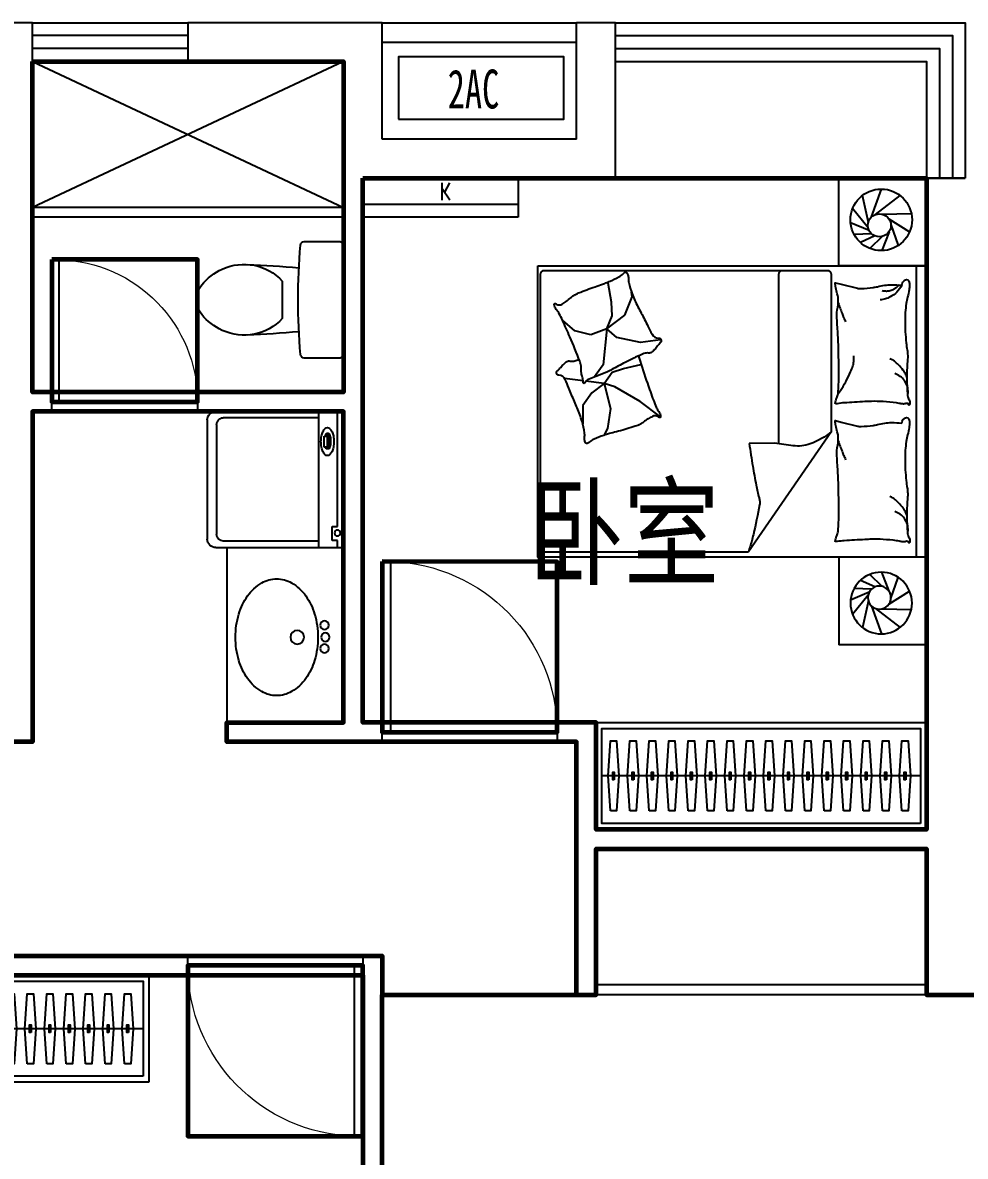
# Model space of a CAD drawing. Extents: x 952153 to 990953, y -827433 to -803533.
# Drawn here: x 957103 to 961953, y -809364 to -803533 of the extents above; entities that cross this region are included whole.
import ezdxf

# ---------------------------------------------------------------- set-up
doc = ezdxf.new("R2010")
doc.units = 0
doc.header["$LTSCALE"] = 1000
doc.header["$MEASUREMENT"] = 0
doc.linetypes.add('HIDDEN', pattern=[7.5, 5, -2.5])
doc.layers.get('0').update_dxf_attribs({"linetype": 'CONTINUOUS'})
for name, color, linetype in [('BATH', 8, 'CONTINUOUS'), ('Elec(电器)', 33, 'CONTINUOUS'), ('Furniture(家具)', 8, 'CONTINUOUS'), ('Lvtry(厨卫)', 136, 'CONTINUOUS'), ('WALL', 2, 'CONTINUOUS'), ('WINDOW', 4, 'CONTINUOUS'), ('家具', 8, 'CONTINUOUS')]:
    doc.layers.add(name, color=color, linetype=linetype)
for name, color, linetype, lineweight in [('GT_卧室', 1, 'CONTINUOUS', 60), ('GT_卫生间', 5, 'CONTINUOUS', 60), ('GT_客厅', 2, 'CONTINUOUS', 60), ('GT_过道', 30, 'CONTINUOUS', 60), ('GT_门', 245, 'CONTINUOUS', 60), ('文字标注', 121, 'CONTINUOUS', 0)]:
    doc.layers.add(name, color=color, linetype=linetype, lineweight=lineweight)
doc.styles.add('-黑体', font='simhei.ttf', dxfattribs={"width": 0.8})
doc.styles.add('_ZBHZ', font='simhei.ttf', dxfattribs={"width": 0.8})
doc.styles.add('DIM_FONT', font='ZBTXT.shx', dxfattribs={"width": 0.8})

# ---------------------------------------------------------------- blocks, each defined once
blk = doc.blocks.new('TP6')
blk.add_lwpolyline([(20, -300), (200.8, -300, 0.388903), (220.7, -281.7, 0.043619), (220.7, 281.7, 0.388903), (200.8, 300), (20, 300, 0.414214), (0, 280), (0, -280, 0.414214), (20, -300, 0.414214)], format="xyb")
blk.add_lwpolyline([(623.4, 157.5, 0.325454), (314.1, 96.3), (314.1, -96.3, 0.325454), (623.4, -157.5, 0.11195), (728.4, -76.5, 0.35994), (728.4, 76.5, 0.11195)], format="xyb", close=True)
for centre, start, end in [((821.6, -7004.3), 92.61819, 94.72691), ((821.6, 7004.3), 265.27309, 267.38181)]:
    blk.add_arc(centre, 7193.5, start, end)
blk = doc.blocks.new('_E12QMA')
for centre, radius in [((-57.4, -41.7), 22.1), ((0, -37.5), 22.1), ((61.8, -41.7), 22.1), ((0, -181.7), 35.3)]:
    blk.add_circle(centre, radius)
for centre, radius, start, end in [((-30.5, -395.5), 315.5, 106.29491, 125.21186), ((0, -499.9), 424.2, 90, 106.29491), ((0, -499.9), 424.2, 73.70509, 90), ((30.5, -395.5), 315.5, 54.78814, 73.70509), ((-77.1, -329.5), 234.6, 125.21186, 149.59017), ((77.1, -329.5), 234.6, 30.40983, 54.78814), ((-148.3, -287.7), 152.1, 149.59017, 180), ((148.3, -287.7), 152.1, 360, 390.40983), ((-148.3, -287.7), 152.1, 180, 210.40983), ((148.3, -287.7), 152.1, 329.59017, 360), ((-77.1, -245.9), 234.6, 210.40983, 234.78814), ((77.1, -245.9), 234.6, 305.21186, 329.59017), ((-30.5, -179.8), 315.5, 234.78814, 253.70509), ((30.5, -179.8), 315.5, 286.29491, 305.21186), ((0, -75.5), 424.2, 253.70509, 270), ((0, -75.5), 424.2, 270, 286.29491)]:
    blk.add_arc(centre, radius, start, end)
at = {"style": 'DIM_FONT', "width": 0.8, "flags": 9}
for tag in ['XSIZE', 'YSIZE']:
    blk.add_attdef(tag, (0, 0), '', height=0.5, dxfattribs=at)
blk = doc.blocks.new('洗衣机1')
at = {"layer": '家具'}
for p, q in [((400.6, 0), (-299.4, 0)), ((-299.4, -656.6), (-299.4, 0)), ((400.6, 0), (400.6, -656.6)), ((-262.4, -31.1), (-299.4, -31.1)), ((-262.4, -30.4), (-262.4, -56.9)), ((-262.4, -56.9), (-190.3, -56.9)), ((-190.3, -56.9), (-190.3, -30.4)), ((400.6, -31.1), (-190.3, -31.1)), ((208, -75.4), (208.1, -85.5)), ((217.1, -83.6), (217.1, -98)), ((273.2, -83.6), (217.1, -83.6)), ((217.1, -98), (273.2, -98)), ((273.2, -98), (273.2, -83.6)), ((287.6, -76.4), (287.6, -85.5)), ((-299.4, -125.5), (400.6, -125.5)), ((-266.6, -125.2), (-266.6, -617.7)), ((367.9, -125.2), (367.9, -617.7)), ((333.2, -652.4), (-231.9, -652.4)), ((357.2, -700), (-256, -700))]:
    blk.add_line(p, q, dxfattribs=at)
for points in [[(173.5, -81.9, 0.185158), (177.8, -93, 0.102042), (194.7, -105.5, 0.060862), (216.4, -112.4, 0.047173), (245.7, -115.2, 0.047173), (275, -112.4, 0.060862), (296.7, -105.5, 0.102042), (313.6, -93, 0.185158), (317.8, -81.9, 0.185158), (313.6, -70.9, 0.102042), (296.7, -58.4, 0.060862), (275, -51.5, 0.047173), (245.7, -48.7, 0.047173), (216.4, -51.5, 0.060862), (194.7, -58.4, 0.102042), (177.8, -70.9, 0.185158), (173.5, -81.9, 0.185158)], [(287.6, -76.4, 0.259034), (286, -73.4, 0.076276), (276, -69.1, 0.036515), (264.2, -67, 0.026615), (247.8, -66.1, 0.026615), (231.5, -67, 0.036515), (219.7, -69.1, 0.076276), (209.7, -73.4, 0.259034), (208.1, -76.4, 0.078462), (208.3, -77.5, 0.056762)], [(287.6, -85.5, 0.259034), (286, -82.5, 0.076276), (276, -78.3, 0.036515), (264.2, -76.1, 0.026615), (247.8, -75.3, 0.026615), (231.5, -76.1, 0.036515), (219.7, -78.3, 0.076276), (209.7, -82.5, 0.259034), (208.1, -85.5, 0.259034), (209.7, -88.5, 0.056762), (217.1, -92, 0.036515)], [(273.2, -93.4, 0.008736), (276, -92.8, 0.076276), (286, -88.5, 0.259034), (287.6, -85.5, 0.259034)]]:
    blk.add_lwpolyline(points, format="xyb", dxfattribs=at)
blk.add_circle((-224.5, -30.4), 15.2, dxfattribs=at)
for centre, radius, start, end in [((-231.9, -617.7), 34.7, 180, 270), ((333.2, -617.7), 34.7, 270, 0), ((-256, -656.6), 43.4, 180, 270), ((357.2, -656.6), 43.4, 270, 0)]:
    blk.add_arc(centre, radius, start, end, dxfattribs=at)
blk = doc.blocks.new('空调室外机1')
at = {"ltscale": 0.5}
blk.add_lwpolyline([(0, -320), (850, -320), (850, 0), (0, 0)], close=True, dxfattribs=at)
at = {"ltscale": 0.5, "style": '_ZBHZ', "width": 0.65}
blk.add_text('2AC', height=200, dxfattribs=at).set_placement((253.1, -265.4))
blk = doc.blocks.new('*U46')
blk.add_line((-970, -275), (670, -275))
for points in [[(-1000, 0), (700, 0), (700, -550), (-1000, -550)], [(-970, -30), (670, -30), (670, -520), (-970, -520)]]:
    blk.add_lwpolyline(points, close=True)
at = {"elevation": 0}
for points in [[(-874, -95), (-862, -275), (-874, -455), (-906, -455), (-918, -275), (-906, -95)], [(-774, -95), (-762, -275), (-774, -455), (-806, -455), (-818, -275), (-806, -95)], [(-674, -95), (-662, -275), (-674, -455), (-706, -455), (-718, -275), (-706, -95)], [(-574, -95), (-562, -275), (-574, -455), (-606, -455), (-618, -275), (-606, -95)], [(-474, -95), (-462, -275), (-474, -455), (-506, -455), (-518, -275), (-506, -95)], [(-374, -95), (-362, -275), (-374, -455), (-406, -455), (-418, -275), (-406, -95)], [(-274, -95), (-262, -275), (-274, -455), (-306, -455), (-318, -275), (-306, -95)], [(-174, -95), (-162, -275), (-174, -455), (-206, -455), (-218, -275), (-206, -95)], [(-74, -95), (-62, -275), (-74, -455), (-106, -455), (-118, -275), (-106, -95)], [(26, -95), (38, -275), (26, -455), (-6, -455), (-18, -275), (-6, -95)], [(126, -95), (138, -275), (126, -455), (94, -455), (82, -275), (94, -95)], [(226, -95), (238, -275), (226, -455), (194, -455), (182, -275), (194, -95)], [(326, -95), (338, -275), (326, -455), (294, -455), (282, -275), (294, -95)], [(426, -95), (438, -275), (426, -455), (394, -455), (382, -275), (394, -95)], [(526, -95), (538, -275), (526, -455), (494, -455), (482, -275), (494, -95)], [(626, -95), (638, -275), (626, -455), (594, -455), (582, -275), (594, -95)]]:
    blk.add_lwpolyline(points, close=True, dxfattribs=at)
at = {"ltscale": 15, "elevation": 0}
for points in [[(-894, -255), (-886, -255), (-886, -295), (-894, -295)], [(-794, -255), (-786, -255), (-786, -295), (-794, -295)], [(-694, -255), (-686, -255), (-686, -295), (-694, -295)], [(-594, -255), (-586, -255), (-586, -295), (-594, -295)], [(-494, -255), (-486, -255), (-486, -295), (-494, -295)], [(-394, -255), (-386, -255), (-386, -295), (-394, -295)], [(-294, -255), (-286, -255), (-286, -295), (-294, -295)], [(-194, -255), (-186, -255), (-186, -295), (-194, -295)], [(-94, -255), (-86, -255), (-86, -295), (-94, -295)], [(6, -255), (14, -255), (14, -295), (6, -295)], [(106, -255), (114, -255), (114, -295), (106, -295)], [(206, -255), (214, -255), (214, -295), (206, -295)], [(306, -255), (314, -255), (314, -295), (306, -295)], [(406, -255), (414, -255), (414, -295), (406, -295)], [(506, -255), (514, -255), (514, -295), (506, -295)], [(606, -255), (614, -255), (614, -295), (606, -295)]]:
    blk.add_lwpolyline(points, close=True, dxfattribs=at)
blk = doc.blocks.new('*U42')
at = {"linetype": 'HIDDEN', "ltscale": 0.3}
blk.add_line((0, -116.7), (800, -116.7), dxfattribs=at)
for p, q in [((407.6, -137.1), (407.6, -226.7)), ((447.9, -137.6), (407.6, -195.8)), ((445.3, -226.2), (419.6, -178.5))]:
    blk.add_line(p, q)
blk.add_lwpolyline([(800, -50), (0, -50), (0, -250), (800, -250)], close=True, dxfattribs=at)
blk = doc.blocks.new('M_C54TQD')
for p, q in [((0, -52.4), (1500, -52.4)), ((25.8, -508.5), (25.8, -1967.8)), ((853.5, -488.5), (45.8, -488.5)), ((853.5, -488.5), (1471.6, -915.9)), ((45.8, -761.1), (915.3, -761.1)), ((1471.6, -1967.8), (1471.6, -915.9)), ((381, -1368.3), (394.8, -1471.4)), ((777.6, -1368.4), (698.4, -1472.4)), ((160.8, -1514.4), (136.8, -1517.8)), ((255.4, -1552.2), (160.8, -1514.4)), ((394.8, -1471.4), (369, -1593.5)), ((528.4, -1559.3), (508.6, -1470.4)), ((698.4, -1472.4), (623.3, -1602.7)), ((324.3, -1645), (255.4, -1552.2)), ((548.2, -1616.6), (528.4, -1559.3)), ((188.4, -1621), (90.3, -1638.1)), ((257.2, -1617.5), (188.4, -1621)), ((324.3, -1645), (257.2, -1617.5)), ((369, -1593.5), (324.3, -1645)), ((605.5, -1658), (548.2, -1616.6)), ((623.3, -1602.7), (605.5, -1658)), ((605.5, -1658), (734, -1626.4)), ((734, -1626.4), (836.8, -1640.3)), ((90.3, -1638.1), (87, -1644.6)), ((324.3, -1645), (510, -1663.9)), ((324.3, -1645), (355.2, -1727.5)), ((510, -1663.9), (559.9, -1700)), ((605.5, -1658), (593.7, -1752.2)), ((605.5, -1658), (654.9, -1721.3)), ((836.8, -1640.3), (872.8, -1660.3)), ((355.2, -1727.5), (334.6, -1810)), ((559.9, -1700), (572, -1708.6)), ((654.9, -1721.3), (720.1, -1768.7)), ((591.9, -1766.9), (580, -1861.5)), ((720.1, -1768.7), (813, -1768.7)), ((334.6, -1810), (281, -1872.6)), ((45.8, -1987.8), (1451.6, -1987.8))]:
    blk.add_line(p, q)
blk.add_lwpolyline([(0, -2000), (0, 0), (1500, 0), (1500, -2000)], close=True)
for points in [[(101, -126.8, -0.263368), (73, -108, -0.494818), (82.2, -89.3, -0.049225), (99.9, -87.5, -0.036831), (123.5, -89.3, -0.031893), (161.5, -97.4, 0.035782), (195.4, -104.4, 0.032941), (285.1, -110.3, 0.026564), (396.3, -104.4, 0.017905), (433.8, -99, -0.033397), (454, -96.8, -0.03204), (491.1, -97.5, 0.018442), (555.4, -100.5, 0.010837), (620.2, -99.8, 0.014624), (668.1, -96.8, 0.111249), (690.6, -89.5, -0.153708), (707.5, -85.5, -0.076444), (715, -87.2, -0.215512), (716.9, -89.3, -0.585858), (714.3, -92.3, 0.363489), (709.4, -94.9, 0.191716), (709.4, -106.4, -0.129675), (711.3, -123, -0.01735), (708.3, -139.8, 0.019326), (705.7, -154.9, 0.018818), (699, -223.3, 0.021828), (698.1, -282.6, 0.006204), (699.5, -316.4, 0.001963), (705.7, -423.3, 0.028341), (709.9, -459.4, -0.117014), (709.4, -468.3, -0.36606), (708, -469.3, -0.03973), (694.4, -466.5, -0.048309), (680.6, -461, 0.062981), (670, -457.1, 0.04058), (646.6, -453.7, 0.014345), (579.8, -451.4, 0.005484), (454.4, -452.2, 0.007153), (358.2, -455.2, 0.008762), (315.7, -457.9, -0.008153), (270, -460.8, -0.06251), (212.9, -456.4, 0.078669), (167.3, -454.4, 0.047825), (144.9, -459.1, -0.034494), (114.1, -466.5, -0.023571), (88.8, -469.5, -0.510228), (87.8, -468.3), (95.3, -438.3), (116, -355.7, 0.073041), (118, -336.2, 0.023305), (112.2, -275, 0.018299), (108.2, -252.2, -0.01097), (100.8, -214.2, -0.042281), (97.9, -179.9, -0.027201), (100.8, -126.5)], [(574.8, -100.6, 0.027842), (551.1, -111.2, 0.048685), (538.5, -119.3, 0.023666), (510.6, -143.6, 0.031223), (491.6, -164.3, 0.046801), (486.5, -172, 0.023191), (478.4, -188.7)], [(656.8, -94.9, 0.088153), (622.3, -98.4, 0.088153), (591.1, -113.7, 0.077547), (569.5, -135.3, 0.077547), (555.4, -162.4)], [(810.2, -126.8, -0.263368), (782.3, -108, -0.494818), (791.4, -89.3, -0.049225), (809.1, -87.5, -0.036831), (832.8, -89.3, -0.031893), (870.7, -97.4, 0.035782), (904.6, -104.4, 0.032941), (994.3, -110.3, 0.026564), (1105.5, -104.4, 0.017905), (1143, -99, -0.033397), (1163.3, -96.8, -0.03204), (1200.3, -97.5, 0.018442), (1264.7, -100.5, 0.010837), (1329.4, -99.8, 0.014624), (1377.3, -96.8, 0.111249), (1399.9, -89.5, -0.153708), (1416.8, -85.5, -0.076444), (1424.2, -87.2, -0.215512), (1426.2, -89.3, -0.585858), (1423.5, -92.3, 0.363489), (1418.6, -94.9, 0.191716), (1418.6, -106.4, -0.129675), (1420.5, -123, -0.01735), (1417.5, -139.8, 0.019326), (1414.9, -154.9, 0.018818), (1408.3, -223.3, 0.021828), (1407.4, -282.6, 0.006204), (1408.8, -316.4, 0.001963), (1414.9, -423.3, 0.028341), (1419.2, -459.4, -0.117014), (1418.6, -468.3, -0.36606), (1417.2, -469.3, -0.03973), (1403.6, -466.5, -0.048309), (1389.9, -461, 0.062981), (1379.2, -457.1, 0.04058), (1355.8, -453.7, 0.014345), (1289.1, -451.4, 0.005484), (1163.6, -452.2, 0.007153), (1067.5, -455.2, 0.008762), (1024.9, -457.9, -0.008153), (979.2, -460.8, -0.06251), (922.1, -456.4, 0.078669), (876.5, -454.4, 0.047825), (854.1, -459.1, -0.034494), (823.4, -466.5, -0.023571), (798, -469.5, -0.510228), (797.1, -468.3), (804.6, -438.3), (825.2, -355.7, 0.073041), (827.2, -336.2, 0.023305), (821.5, -275, 0.018299), (817.4, -252.2, -0.01097), (810.1, -214.2, -0.042281), (807.2, -179.9, -0.027201), (810.1, -126.5)], [(1284.1, -100.6, 0.027842), (1260.3, -111.2, 0.048685), (1247.8, -119.3, 0.023666), (1219.8, -143.6, 0.031223), (1200.8, -164.3, 0.046801), (1195.7, -172, 0.023191), (1187.7, -188.7)], [(1366.1, -94.9, 0.088153), (1331.5, -98.4, 0.088153), (1300.3, -113.7, 0.077547), (1278.7, -135.3, 0.077547), (1264.7, -162.4)], [(99.3, -142.8, -0.05369), (113.5, -155.8, -0.070312), (121.6, -168.1, -0.015448), (125.4, -176.6, -0.013244), (129.1, -186.8, -0.082127), (132.1, -204.9, -0.064164), (129.1, -228.1)], [(100.8, -126.8, -0.077379), (135.6, -152.1, -0.077379), (161.1, -186.8, -0.047525), (171, -211.5, -0.047525), (176.1, -237.5)], [(660.6, -455.2, 0.016108), (621.7, -429, 0.024599), (594.9, -413.9, 0.009477), (545.8, -390.6, 0.015937), (516, -378.3, 0.072521), (499.6, -374.7, 0.033339), (463.4, -374.5)], [(191.4, -453.7, 0.009729), (218.7, -444.6, 0.009729), (245.6, -434.6, 0.007971), (267.3, -425.5, 0.007971), (288.8, -415.8)], [(900.6, -453.7, 0.009729), (927.9, -444.6, 0.009729), (954.8, -434.6, 0.007971), (976.6, -425.5, 0.007971), (998, -415.8)], [(853.5, -488.5, -0.085272), (916.8, -598.6, -0.124044), (926, -686.2), (912.4, -781.6), (914.1, -911.7)], [(914.1, -911.7, 0.007867), (1031.7, -893.9, 0.009508), (1128.5, -875.9, 0.006616), (1193.5, -861.5, -0.023828), (1211.7, -858.2, -0.080713), (1230.3, -858.7, -0.009591), (1382.9, -890.6, -0.013133), (1416.4, -899.2, -0.007859), (1471.6, -915.9)], [(464, -1480.4, 0.025626), (475.6, -1477.6, 0.0108), (604.9, -1436, 0.00456), (692.4, -1404.8, 0.01125), (727.5, -1391, 0.069394), (746.3, -1379.9, -0.079756), (762.9, -1370.5, -0.106399), (777.6, -1368.4, -0.328642), (781.6, -1371.8, -0.299547), (779.2, -1378.3, 0.189917), (773.7, -1387.1, 0.033518), (772.5, -1397.4, 0.075627), (773, -1402, 0.053489), (776, -1409.8, 0.017838), (788.1, -1431.8, 0.038394), (805.3, -1456.1, -0.059529), (815.7, -1472.2, -0.035943), (826.3, -1498.4, -0.011245), (851.9, -1584.7, -0.006203), (862.2, -1624.3, 0.010783), (868.3, -1647, 0.019485), (872.8, -1660.3, 0.005062), (892.4, -1710.5, 0.101392), (909.1, -1735.8, -0.223768), (914, -1749.2, -0.25558), (910.9, -1753.8, -0.081563), (895.2, -1758.9, -0.071805), (878.1, -1759, 0.069985), (860.5, -1759.1, 0.03546), (801, -1772.1, 0.029432), (732, -1796.8, 0.001554), (698.6, -1811.2, -0.00152), (664.5, -1825.8, -0.004735), (629.3, -1840.5, 0.00382), (585.5, -1858.6, 0.296001), (563.6, -1890.9, -0.649774), (542.2, -1899.9, -0.02319), (537.7, -1895.3, 0.0288), (534, -1891.6, 0.005727), (527.4, -1885.8, -0.004358), (518.8, -1878.2, -0.027528), (501.8, -1861.4, -0.046214), (493.2, -1849.9, -0.194121), (490.4, -1833.2, 0.133719), (489.3, -1809.2, 0.005779), (481.8, -1787.2, 0.008882)]]:
    blk.add_lwpolyline(points, format="xyb")
blk.add_lwpolyline([(58.1, -1583.2, 0.101392), (39.5, -1559.2, -0.223768), (33.6, -1546.2, -0.25558), (36.4, -1541.4, -0.081563), (51.6, -1535.1, -0.071805), (68.7, -1533.7, 0.069985), (86.2, -1532.2, 0.03546), (144.5, -1514.8, 0.029432), (211.5, -1484.8, 0.001554), (243.6, -1467.9, -0.00152), (276.5, -1450.7, -0.004735), (310.5, -1433.4, 0.00382), (352.7, -1412, 0.296001), (372.1, -1378.1, -0.649774), (392.8, -1367.5, -0.02319), (397.6, -1371.7, 0.0288), (401.6, -1375.1, 0.005727), (408.6, -1380.4, -0.004358), (417.8, -1387.3, -0.027528), (436, -1402.8, -0.046214), (445.5, -1413.5, -0.194121), (449.5, -1430, 0.133719), (452.5, -1453.8, 0.011505), (471.2, -1496.2, 0.008882), (497.5, -1550, 0.012426), (534.6, -1618.4, -0.033612), (547.3, -1644.2), (570.3, -1700.5), (588.1, -1744, 0.224341), (602.6, -1757.3, -0.722772), (602.8, -1766.1, -0.103513), (599, -1766.6, 0.053465), (591.8, -1766.9, 0.030109), (568.7, -1771.5, -0.031436), (546.6, -1775.9, -0.05324), (531.5, -1776.4, 0.05518), (516.9, -1776.8, 0.056271), (491.6, -1783.4, 0.0108), (365.9, -1834.8, 0.00456), (281, -1872.6, 0.01125), (247.1, -1889, 0.069394), (229.2, -1901.6, -0.079756), (213.3, -1912.2, -0.106399), (198.9, -1915.4, -0.328642), (194.6, -1912.4, -0.299547), (196.5, -1905.7, 0.189917), (201.3, -1896.5, 0.033518), (201.7, -1886.2, 0.075627), (200.8, -1881.6, 0.053489), (197.3, -1874, 0.017838), (183.5, -1853, 0.038394), (164.5, -1830.2, -0.059529), (152.9, -1814.9, -0.035943), (140.3, -1789.6, -0.011245), (108.1, -1705.4, -0.006203), (94.9, -1666.8, 0.010783), (87, -1644.6, 0.019485), (81.6, -1631.7, 0.005062)], format="xyb", close=True)
for centre, start, end in [((45.8, -508.5), 90, 180), ((45.8, -741.1), 180, 270), ((45.8, -1967.8), 180, 270), ((1451.6, -1967.8), 270, 360)]:
    blk.add_arc(centre, 20, start, end)
at = {"style": 'DIM_FONT', "width": 0.8, "flags": 9}
for tag in ['XSIZE', 'YSIZE']:
    blk.add_attdef(tag, (0, 0), '', height=0.5, dxfattribs=at)
blk = doc.blocks.new('A$C332848BE')
for p, q in [((450, 450), (0, 450)), ((0, 0), (0, 450)), ((450, 450), (450, 0)), ((151.7, 222.8), (121.1, 361.8)), ((167.5, 250.9), (218.3, 394.3)), ((188, 263.3), (315.3, 360.4)), ((149.9, 194.7), (70.1, 294.5)), ((223, 264.9), (372.5, 267.9)), ((256.5, 241.7), (363.2, 173.9)), ((155, 180.3), (59.5, 220.2)), ((267.2, 212), (305.2, 103.8)), ((168.1, 163.3), (77.8, 159.9)), ((184.1, 152.9), (109.9, 119.2)), ((223, 149.8), (158.1, 88.7)), ((257.5, 174.5), (220.8, 77.3)), ((450, 0), (0, 0))]:
    blk.add_line(p, q)
for centre, radius in [((217.3, 235.7), 158.5), ((207.9, 207.4), 59.4)]:
    blk.add_circle(centre, radius)
blk = doc.blocks.new('*U40')
blk.add_line((-970, -275), (870, -275))
for points in [[(-1000, 0), (900, 0), (900, -550), (-1000, -550)], [(-970, -30), (870, -30), (870, -520), (-970, -520)]]:
    blk.add_lwpolyline(points, close=True)
at = {"elevation": 0}
for points in [[(-874, -95), (-862, -275), (-874, -455), (-906, -455), (-918, -275), (-906, -95)], [(-774, -95), (-762, -275), (-774, -455), (-806, -455), (-818, -275), (-806, -95)], [(-674, -95), (-662, -275), (-674, -455), (-706, -455), (-718, -275), (-706, -95)], [(-574, -95), (-562, -275), (-574, -455), (-606, -455), (-618, -275), (-606, -95)], [(-474, -95), (-462, -275), (-474, -455), (-506, -455), (-518, -275), (-506, -95)], [(-374, -95), (-362, -275), (-374, -455), (-406, -455), (-418, -275), (-406, -95)], [(-274, -95), (-262, -275), (-274, -455), (-306, -455), (-318, -275), (-306, -95)], [(-174, -95), (-162, -275), (-174, -455), (-206, -455), (-218, -275), (-206, -95)], [(-74, -95), (-62, -275), (-74, -455), (-106, -455), (-118, -275), (-106, -95)], [(26, -95), (38, -275), (26, -455), (-6, -455), (-18, -275), (-6, -95)], [(126, -95), (138, -275), (126, -455), (94, -455), (82, -275), (94, -95)], [(226, -95), (238, -275), (226, -455), (194, -455), (182, -275), (194, -95)], [(326, -95), (338, -275), (326, -455), (294, -455), (282, -275), (294, -95)], [(426, -95), (438, -275), (426, -455), (394, -455), (382, -275), (394, -95)], [(526, -95), (538, -275), (526, -455), (494, -455), (482, -275), (494, -95)], [(626, -95), (638, -275), (626, -455), (594, -455), (582, -275), (594, -95)], [(726, -95), (738, -275), (726, -455), (694, -455), (682, -275), (694, -95)], [(826, -95), (838, -275), (826, -455), (794, -455), (782, -275), (794, -95)]]:
    blk.add_lwpolyline(points, close=True, dxfattribs=at)
at = {"ltscale": 15, "elevation": 0}
for points in [[(-894, -255), (-886, -255), (-886, -295), (-894, -295)], [(-794, -255), (-786, -255), (-786, -295), (-794, -295)], [(-694, -255), (-686, -255), (-686, -295), (-694, -295)], [(-594, -255), (-586, -255), (-586, -295), (-594, -295)], [(-494, -255), (-486, -255), (-486, -295), (-494, -295)], [(-394, -255), (-386, -255), (-386, -295), (-394, -295)], [(-294, -255), (-286, -255), (-286, -295), (-294, -295)], [(-194, -255), (-186, -255), (-186, -295), (-194, -295)], [(-94, -255), (-86, -255), (-86, -295), (-94, -295)], [(6, -255), (14, -255), (14, -295), (6, -295)], [(106, -255), (114, -255), (114, -295), (106, -295)], [(206, -255), (214, -255), (214, -295), (206, -295)], [(306, -255), (314, -255), (314, -295), (306, -295)], [(406, -255), (414, -255), (414, -295), (406, -295)], [(506, -255), (514, -255), (514, -295), (506, -295)], [(606, -255), (614, -255), (614, -295), (606, -295)], [(706, -255), (714, -255), (714, -295), (706, -295)], [(806, -255), (814, -255), (814, -295), (806, -295)]]:
    blk.add_lwpolyline(points, close=True, dxfattribs=at)
blk = doc.blocks.new('$WINLIB2D$00000001')
for p, q in [((-0.5, 0.5), (0.5, 0.5)), ((-0.5, 0.5), (-0.5, -0.5)), ((0.5, -0.5), (0.5, 0.5)), ((0.5, 0.1667), (-0.5, 0.1667)), ((0.5, -0.1667), (-0.5, -0.1667)), ((-0.5, -0.5), (0.5, -0.5))]:
    blk.add_line(p, q)
blk = doc.blocks.new('$DorLib2D$00000001')
for p, q in [((0.45, 0.975), (0.5, 0.975)), ((0.45, 0), (0.45, 0.975)), ((0.5, 0), (0.5, 0.975)), ((0.5, 0), (0.45, 0))]:
    blk.add_line(p, q)
at = {"lineweight": 13}
blk.add_arc((0.475, 0), 0.975, 91.46928, 180, dxfattribs=at)

msp = doc.modelspace()

# ---------------------------------------------------------------- linework, layer by layer
at = {"layer": 'BATH'}
for p, q in [((957153.1, -803732.5, 0), (958753.1, -804482.5, 0)), ((958753.1, -803732.5, 0), (957153.1, -804482.5, 0)), ((958753.1, -804482.5, 0), (957153.1, -804482.5, 0)), ((958753.1, -804532.5, 0), (957153.1, -804532.5, 0))]:
    msp.add_line(p, q, dxfattribs=at)
at = {"layer": 'Furniture(家具)'}
for p, q in [((961753.1, -808482.5, 0), (960053.1, -808482.5, 0)), ((961753.1, -808532.5, 0), (960053.1, -808532.5, 0))]:
    msp.add_line(p, q, dxfattribs=at)
at = {"layer": 'GT_卧室'}
msp.add_lwpolyline([(958853.1, -804332.5), (961753.1, -804332.4), (961753.1, -807682.5), (960053.1, -807682.5), (960053.1, -807132.5), (958853.1, -807132.5), (958853, -804332.5)], dxfattribs=at)
at = {"layer": 'GT_卧室', "elevation": 0}
msp.add_lwpolyline([(955853.1, -808432.5), (958853.1, -808432.5), (958853.1, -811932.5), (955853.1, -811932.7), (955853.1, -808462.5), (955853.1, -808432.5)], dxfattribs=at)
at = {"layer": 'GT_卫生间'}
msp.add_lwpolyline([(957153.1, -803732.5), (958753.1, -803732.5), (958753.1, -805432.5), (957153.1, -805432.5), (957153.1, -803732.5)], dxfattribs=at)
at = {"layer": 'GT_客厅'}
msp.add_lwpolyline([(963853.1, -808532.5), (963853.1, -813132.5), (958953.1, -813132.5), (958953.1, -808532.5), (960053.1, -808532.5), (960053.1, -807782.5), (961753.1, -807782.5), (961753.1, -808532.5), (963853.1, -808532.5)], dxfattribs=at)
at = {"layer": 'GT_过道'}
msp.add_lwpolyline([(959953.1, -808532.5), (959953.1, -807232.5), (958153.1, -807232.5), (958153.1, -807132.5), (958753.1, -807132.5), (958753.1, -805532.5), (957153.1, -805532.5), (957153.1, -807232.5), (955853.1, -807232.5), (955853.1, -808332.5), (958953.1, -808332.5), (958953.1, -808532.5), (959953.1, -808532.5)], dxfattribs=at)
at = {"layer": 'GT_门'}
for points in [[(957253.1, -804751.3), (957253.1, -805482.5), (958003.1, -805482.5), (958003.1, -804751.3), (957253.1, -804751.3)], [(958953.1, -806305), (958953.1, -807182.5), (959853.1, -807182.5), (959853.1, -806305.3), (958953.1, -806305)], [(958853.1, -809260), (958853.1, -808382.5), (957953.1, -808382.5), (957953.1, -809260), (958853.1, -809260)]]:
    msp.add_lwpolyline(points, dxfattribs=at)
at = {"layer": 'WALL'}
for p, q in [((957153.1, -803532.5), (957053.1, -803532.5)), ((957153.1, -803732.5), (957153.1, -803532.5)), ((958953.1, -803532.5), (957953.1, -803532.5)), ((957953.1, -803532.5), (957953.1, -803732.5)), ((958953.1, -804132.5), (958953.1, -803532.5)), ((959953.1, -804132.5), (959953.1, -803532.5)), ((960153.1, -803532.5), (959953.1, -803532.5)), ((960153.1, -803732.5), (960153.1, -803532.5)), ((957153.1, -804332.5), (957153.1, -803732.5)), ((957953.1, -803732.5), (958753.1, -803732.5)), ((958753.1, -804232.5), (958753.1, -803732.5)), ((960153.1, -804332.5), (960153.1, -803732.5)), ((959953.1, -804132.5), (958953.1, -804132.5)), ((958753.1, -804232.5), (958753.1, -805432.5)), ((957153.1, -804332.5), (957153.1, -805432.5)), ((958853.1, -804332.5), (958853.1, -805532.5)), ((960153.1, -804332.5), (958853.1, -804332.5)), ((961953.1, -804332.5), (961753.1, -804332.5)), ((961753.1, -804332.5), (961753.1, -807682.5)), ((957253.1, -805432.5), (957153.1, -805432.5)), ((957253.1, -805532.5), (957253.1, -805432.5)), ((958753.1, -805432.5), (958003.1, -805432.5)), ((958003.1, -805432.5), (958003.1, -805532.5)), ((957153.1, -805532.5), (957253.1, -805532.5)), ((957153.1, -805532.5), (957153.1, -807232.5)), ((958003.1, -805532.5), (958753.1, -805532.5)), ((958753.1, -805532.5), (958753.1, -807132.5)), ((958853.1, -805532.5), (958853.1, -807132.5)), ((958153.1, -807132.5), (958753.1, -807132.5)), ((958153.1, -807132.5), (958153.1, -807232.5)), ((958953.1, -807132.5), (958853.1, -807132.5)), ((958953.1, -807232.5), (958953.1, -807132.5)), ((960053.1, -807132.5), (959853.1, -807132.5)), ((959853.1, -807132.5), (959853.1, -807232.5)), ((960053.1, -807682.5), (960053.1, -807132.5)), ((956953.1, -807232.5), (957153.1, -807232.5)), ((958153.1, -807232.5), (958853.1, -807232.5)), ((958853.1, -807232.5), (958953.1, -807232.5)), ((959853.1, -807232.5), (959953.1, -807232.5)), ((959953.1, -807782.5), (959953.1, -807232.5)), ((960053.1, -807682.5), (961753.1, -807682.5)), ((959953.1, -808532.5), (959953.1, -807782.5)), ((960053.1, -807782.5), (961753.1, -807782.5)), ((960053.1, -808532.5), (960053.1, -807782.5)), ((961753.1, -807782.5), (961753.1, -808532.5)), ((957953.1, -808332.5), (955853.1, -808332.5)), ((957953.1, -808432.5), (957953.1, -808332.5)), ((958953.1, -808332.5), (958853.1, -808332.5)), ((958853.1, -808332.5), (958853.1, -808432.5)), ((958953.1, -808332.5), (958953.1, -812032.5)), ((955853.1, -808432.5), (957953.1, -808432.5)), ((958853.1, -808432.5), (958853.1, -811932.5)), ((959953.1, -808532.5), (960053.1, -808532.5)), ((961753.1, -808532.5), (962053.1, -808532.5))]:
    msp.add_line(p, q, dxfattribs=at)
at = {"layer": 'WINDOW'}
for p, q in [((958953.1, -803532.5, 0), (959953.1, -803532.5, 0)), ((960153.1, -803732.5), (960153.1, -803532.5)), ((958953.1, -803632.5, 0), (959953.1, -803632.5, 0)), ((960153.1, -804332.5, 0), (961753.1, -804332.5, 0)), ((961753.1, -804332.5), (961953.1, -804332.5)), ((957253.1, -805432.5, 0), (958003.1, -805432.5, 0))]:
    msp.add_line(p, q, dxfattribs=at)
for points in [[(960153.1, -803532.5), (961953.1, -803532.5), (961953.1, -804332.5)], [(960153.1, -803599.2), (961886.5, -803599.2), (961886.5, -804332.5)], [(960153.1, -803665.9), (961819.8, -803665.9), (961819.8, -804332.5)], [(960153.1, -803732.5), (961753.1, -803732.5), (961753.1, -804332.5)]]:
    msp.add_lwpolyline(points, dxfattribs=at)
at = {"layer": '家具'}
msp.add_line((958153.1, -806232.5, 0), (958153.1, -807132.5, 0), dxfattribs=at)

# ---------------------------------------------------------------- block references
at = {"layer": 'BATH', "extrusion": (0, 0, -1), "xscale": -1, "zscale": -1}
msp.add_blockref('A$C332848BE', (-961303.1, -804782.5, 0), dxfattribs=at)
at = {"layer": 'BATH', "xscale": -1}
msp.add_blockref('TP6', (958753.1, -804957.9, 0), dxfattribs=at)
at = {"layer": 'BATH', "extrusion": (0, 0, -1), "xscale": -1, "zscale": -1, "rotation": 90}
msp.add_blockref('M_C54TQD', (-961753.2, -804782.5, 0), dxfattribs=at)
at = {"layer": 'BATH', "extrusion": (0, 0, -1), "zscale": -1, "rotation": 180}
msp.add_blockref('A$C332848BE', (-961303.1, -806282.5, 0), dxfattribs=at)
at = {"layer": 'Elec(电器)'}
msp.add_blockref('空调室外机1', (959036.8, -803708.4, 0), dxfattribs=at)
at = {"layer": 'Elec(电器)', "xscale": -1, "rotation": 180}
msp.add_blockref('*U42', (958853.1, -804582.5, 0), dxfattribs=at)
at = {"layer": 'Furniture(家具)', "rotation": 180}
for name, p in [('*U46', (960753.1, -807682.5, 0)), ('*U40', (956753.1, -808982.5, 0))]:
    msp.add_blockref(name, p, dxfattribs=at)
at = {"layer": 'Lvtry(厨卫)', "xscale": -1, "rotation": 270}
msp.add_blockref('洗衣机1', (958753.1, -805933.1, 0), dxfattribs=at)
at = {"layer": 'WINDOW', "xscale": 800, "yscale": -200, "zscale": 800}
msp.add_blockref('$WINLIB2D$00000001', (957553.1, -803632.5), dxfattribs=at)
at = {"layer": 'WINDOW'}
for p, xscale, yscale, zscale, rotation in [((957628.1, -805482.5), -750, 750, -750, 7.559454e-10), ((959403.1, -807182.5), -900, 900, -900, 359.9999999996831), ((958403.1, -808382.5), 900, -900, 900, 359.9999999990484)]:
    msp.add_blockref('$DorLib2D$00000001', p, dxfattribs=dict(at, xscale=xscale, yscale=yscale, zscale=zscale, rotation=rotation))
at = {"layer": '家具', "extrusion": (0, 0, -1), "zscale": -0.9999999999999998, "rotation": 90}
msp.add_blockref('_E12QMA', (-958697.8, -806693.8, 0), dxfattribs=at)

# ---------------------------------------------------------------- texts
at = {"layer": '文字标注', "style": '-黑体', "width": 0.8}
msp.add_text('卧室', height=450, dxfattribs=at).set_placement((959704.5, -806379.2, 0))

doc.saveas('drawing.dxf')
